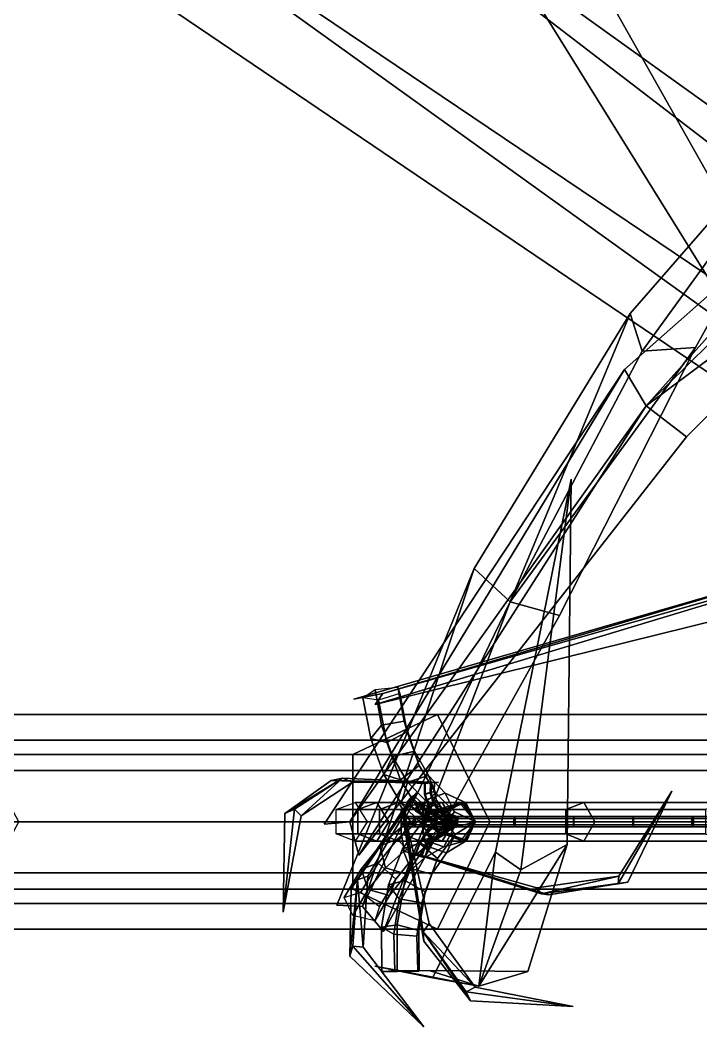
# Model space of a CAD drawing. Header units: metres. Extents: x -236 to 197, y -84 to 78.
# Drawn here: x -103.78 to -89.9, y -4.53 to 16.35 of the extents above; entities that cross this region are included whole.
import ezdxf

# ---------------------------------------------------------------- set-up
doc = ezdxf.new("R2010")
doc.units = ezdxf.units.M

msp = doc.modelspace()

# ---------------------------------------------------------------- linework, layer by layer
at = {"layer": 'Lacypla_Intrnd', "color": 3}
for points in [[(-95.267, 2.19, 380.055), (-104.987, 2.19, 390.785), (-106.896, 1.374, 389.055), (-96.996, 1.374, 378.147)], [(-94.204, 0, 381.228), (-103.814, 0, 391.848), (-104.987, 2.19, 390.785), (-95.267, 2.19, 380.055)], [(-84.541, 2.19, 370.329), (-95.267, 2.19, 380.055), (-96.996, 1.374, 378.147), (-86.076, 1.374, 368.261)], [(-83.599, 0, 371.601), (-94.204, 0, 381.228), (-95.267, 2.19, 380.055), (-84.541, 2.19, 370.329)], [(-96.996, 1.374, 378.147), (-106.896, 1.374, 389.055), (-106.896, -1.374, 389.055), (-96.996, -1.374, 378.147)], [(-86.076, 1.374, 368.261), (-96.996, 1.374, 378.147), (-96.996, -1.374, 378.147), (-86.076, -1.374, 368.261)], [(-95.267, -2.19, 380.055), (-104.987, -2.19, 390.785), (-103.814, 0, 391.848), (-94.204, 0, 381.228)], [(-84.541, -2.19, 370.329), (-95.267, -2.19, 380.055), (-94.204, 0, 381.228), (-83.599, 0, 371.601)], [(-96.996, -1.374, 378.147), (-106.896, -1.374, 389.055), (-104.987, -2.19, 390.785), (-95.267, -2.19, 380.055)], [(-86.076, -1.374, 368.261), (-96.996, -1.374, 378.147), (-95.267, -2.19, 380.055), (-84.541, -2.19, 370.329)]]:
    msp.add_3dface(points, dxfattribs=at)
at = {"layer": 'Lacypla_Leaf', "color": 3}
for points in [[(-62.933, -3.376, 406.629), (-90.897, 38.915, 380.022), (-88.928, 42.043, 383.692)], [(-62.933, -3.376, 406.629), (-88.928, 42.043, 383.692), (-90.897, 38.915, 380.022)], [(-105.042, 25.598, 406.212), (-60.495, -8.573, 405.593), (-106.212, 22.242, 402.763)], [(-105.042, 25.598, 406.212), (-106.212, 22.242, 402.763), (-60.495, -8.573, 405.593)], [(-60.495, -8.573, 405.593), (-105.042, 25.598, 406.212), (-57.615, -8.42, 407.483)], [(-60.495, -8.573, 405.593), (-57.615, -8.42, 407.483), (-105.042, 25.598, 406.212)], [(-59.814, -11.101, 403.188), (-107.014, 20.863, 397.805), (-106.212, 22.242, 402.763)], [(-59.814, -11.101, 403.188), (-106.212, 22.242, 402.763), (-107.014, 20.863, 397.805)], [(-60.495, -8.573, 405.593), (-106.212, 22.242, 402.763), (-59.814, -11.101, 403.188)], [(-60.495, -8.573, 405.593), (-59.814, -11.101, 403.188), (-106.212, 22.242, 402.763)], [(-46.742, -10.343, 584.044), (-91.005, 19.439, 584.449), (-89.698, 20.724, 588.942)], [(-46.742, -10.343, 584.044), (-89.698, 20.724, 588.942), (-91.005, 19.439, 584.449)], [(-93.815, 17.661, 307.83), (-76.683, -9.948, 305.402), (-93.68, 20.177, 311.658)], [(-93.815, 17.661, 307.83), (-93.68, 20.177, 311.658), (-76.683, -9.948, 305.402)], [(-76.683, -9.948, 305.402), (-90.535, 19.684, 312.856), (-93.68, 20.177, 311.658)], [(-76.683, -9.948, 305.402), (-93.68, 20.177, 311.658), (-90.535, 19.684, 312.856)], [(-86.591, 15.823, 313.638), (-91.338, 10.37, 310.312), (-91.091, 9.604, 310.381)], [(-86.591, 15.823, 313.638), (-91.091, 9.604, 310.381), (-91.338, 10.37, 310.312)], [(-90.007, 9.68, 310.422), (-86.591, 15.823, 313.638), (-91.091, 9.604, 310.381)], [(-90.007, 9.68, 310.422), (-91.091, 9.604, 310.381), (-86.591, 15.823, 313.638)], [(-91.009, 8.488, 317.984), (-86.243, 13.826, 318.357), (-91.451, 9.23, 318.489)], [(-91.009, 8.488, 317.984), (-91.451, 9.23, 318.489), (-86.243, 13.826, 318.357)], [(-86.297, 13.131, 317.95), (-86.243, 13.826, 318.357), (-91.009, 8.488, 317.984)], [(-86.297, 13.131, 317.95), (-91.009, 8.488, 317.984), (-86.243, 13.826, 318.357)], [(-91.009, 8.488, 317.984), (-85.272, 12.775, 317.9), (-86.297, 13.131, 317.95)], [(-91.009, 8.488, 317.984), (-86.297, 13.131, 317.95), (-85.272, 12.775, 317.9)], [(-90.189, 7.857, 317.799), (-85.272, 12.775, 317.9), (-91.009, 8.488, 317.984)], [(-90.189, 7.857, 317.799), (-91.009, 8.488, 317.984), (-85.272, 12.775, 317.9)], [(-93.789, 4.49, 313.594), (-91.338, 10.37, 310.312), (-94.523, 5.168, 313.636)], [(-93.789, 4.49, 313.594), (-94.523, 5.168, 313.636), (-91.338, 10.37, 310.312)], [(-91.091, 9.604, 310.381), (-91.338, 10.37, 310.312), (-93.789, 4.49, 313.594)], [(-91.091, 9.604, 310.381), (-93.789, 4.49, 313.594), (-91.338, 10.37, 310.312)], [(-92.781, 4.212, 313.705), (-90.007, 9.68, 310.422), (-93.789, 4.49, 313.594)], [(-92.781, 4.212, 313.705), (-93.789, 4.49, 313.594), (-90.007, 9.68, 310.422)], [(-93.789, 4.49, 313.594), (-90.007, 9.68, 310.422), (-91.091, 9.604, 310.381)], [(-93.789, 4.49, 313.594), (-91.091, 9.604, 310.381), (-90.007, 9.68, 310.422)], [(-97.057, 0, 321.934), (-91.451, 9.23, 318.489), (-97.584, -0.049, 322.386)], [(-97.057, 0, 321.934), (-97.584, -0.049, 322.386), (-91.451, 9.23, 318.489)], [(-91.451, 9.23, 318.489), (-97.057, 0, 321.934), (-91.009, 8.488, 317.984)], [(-91.451, 9.23, 318.489), (-91.009, 8.488, 317.984), (-97.057, 0, 321.934)], [(-97.057, 0, 321.934), (-91.009, 8.488, 317.984), (-96.872, -0.682, 321.807)], [(-97.057, 0, 321.934), (-96.872, -0.682, 321.807), (-91.009, 8.488, 317.984)], [(-96.872, -0.682, 321.807), (-90.189, 7.857, 317.799), (-91.009, 8.488, 317.984)], [(-96.872, -0.682, 321.807), (-91.009, 8.488, 317.984), (-90.189, 7.857, 317.799)], [(-91.24, -13.364, 434.022), (-84.582, 7.528, 422.748), (-93.877, -15.268, 432.819)], [(-91.24, -13.364, 434.022), (-93.877, -15.268, 432.819), (-84.582, 7.528, 422.748)], [(-84.582, 7.528, 422.748), (-93.803, -14.894, 430.273), (-93.877, -15.268, 432.819)], [(-84.582, 7.528, 422.748), (-93.877, -15.268, 432.819), (-93.803, -14.894, 430.273)], [(-92.542, 6.988, 304.239), (-94.087, -0.624, 305.969), (-93.566, -0.98, 306.472)], [(-92.542, 6.988, 304.239), (-93.566, -0.98, 306.472), (-94.087, -0.624, 305.969)], [(-92.627, -0.465, 306.284), (-92.542, 6.988, 304.239), (-93.566, -0.98, 306.472)], [(-92.627, -0.465, 306.284), (-93.566, -0.98, 306.472), (-92.542, 6.988, 304.239)], [(-96.387, 2.614, 322.993), (-86.162, 5.639, 326.84), (-96.974, 2.503, 323.35)], [(-96.387, 2.614, 322.993), (-96.974, 2.503, 323.35), (-86.162, 5.639, 326.84)], [(-86.162, 5.639, 326.84), (-96.387, 2.614, 322.993), (-86.027, 5.569, 325.852)], [(-86.162, 5.639, 326.84), (-86.027, 5.569, 325.852), (-96.387, 2.614, 322.993)], [(-96.387, 2.614, 322.993), (-86.027, 5.569, 325.852), (-96.542, 2.392, 322.328)], [(-96.387, 2.614, 322.993), (-96.542, 2.392, 322.328), (-86.027, 5.569, 325.852)], [(-96.542, 2.392, 322.328), (-85.625, 5.09, 325.006), (-86.027, 5.569, 325.852)], [(-96.542, 2.392, 322.328), (-86.027, 5.569, 325.852), (-85.625, 5.09, 325.006)], [(-96.802, -1.731, 322.337), (-94.523, 5.168, 313.636), (-97.325, -1.7, 322.796)], [(-96.802, -1.731, 322.337), (-97.325, -1.7, 322.796), (-94.523, 5.168, 313.636)], [(-94.523, 5.168, 313.636), (-96.802, -1.731, 322.337), (-93.789, 4.49, 313.594)], [(-94.523, 5.168, 313.636), (-93.789, 4.49, 313.594), (-96.802, -1.731, 322.337)], [(-96.802, -1.731, 322.337), (-93.789, 4.49, 313.594), (-96.37, -2.241, 322.599)], [(-96.802, -1.731, 322.337), (-96.37, -2.241, 322.599), (-93.789, 4.49, 313.594)], [(-96.37, -2.241, 322.599), (-92.781, 4.212, 313.705), (-93.789, 4.49, 313.594)], [(-96.37, -2.241, 322.599), (-93.789, 4.49, 313.594), (-92.781, 4.212, 313.705)], [(-98.19, 0.259, 342.099), (-98.381, 0.165, 342.095), (-97.208, 0.888, 340.795)], [(-98.19, 0.259, 342.099), (-97.208, 0.888, 340.795), (-98.381, 0.165, 342.095)], [(-97.208, 0.888, 340.795), (-98.381, 0.165, 342.095), (-97.438, 0.842, 340.672)], [(-97.208, 0.888, 340.795), (-97.438, 0.842, 340.672), (-98.381, 0.165, 342.095)], [(-97.208, 0.888, 340.795), (-98.049, 0.123, 342.309), (-98.19, 0.259, 342.099)], [(-97.208, 0.888, 340.795), (-98.19, 0.259, 342.099), (-98.049, 0.123, 342.309)], [(-97.001, 0.809, 340.963), (-98.049, 0.123, 342.309), (-97.208, 0.888, 340.795)], [(-97.001, 0.809, 340.963), (-97.208, 0.888, 340.795), (-98.049, 0.123, 342.309)], [(-97.438, 0.842, 340.672), (-95.438, 0.806, 338.44), (-97.208, 0.888, 340.795)], [(-97.438, 0.842, 340.672), (-97.208, 0.888, 340.795), (-95.438, 0.806, 338.44)], [(-95.438, 0.806, 338.44), (-97.438, 0.842, 340.672), (-95.466, 0.779, 338.26)], [(-95.438, 0.806, 338.44), (-95.466, 0.779, 338.26), (-97.438, 0.842, 340.672)], [(-95.438, 0.806, 338.44), (-97.208, 0.888, 340.795), (-95.249, 0.803, 338.458)], [(-95.438, 0.806, 338.44), (-95.249, 0.803, 338.458), (-97.208, 0.888, 340.795)], [(-95.249, 0.803, 338.458), (-97.001, 0.809, 340.963), (-97.208, 0.888, 340.795)], [(-95.249, 0.803, 338.458), (-97.208, 0.888, 340.795), (-97.001, 0.809, 340.963)], [(-97.029, -1.366, 340.58), (-95.828, 0.458, 338.527), (-96.9, -1.187, 340.725)], [(-97.029, -1.366, 340.58), (-96.9, -1.187, 340.725), (-95.828, 0.458, 338.527)], [(-95.828, 0.458, 338.527), (-97.029, -1.366, 340.58), (-95.84, 0.449, 338.344)], [(-95.828, 0.458, 338.527), (-95.84, 0.449, 338.344), (-97.029, -1.366, 340.58)], [(-95.828, 0.458, 338.527), (-96.9, -1.187, 340.725), (-95.699, 0.593, 338.559)], [(-95.828, 0.458, 338.527), (-95.699, 0.593, 338.559), (-96.9, -1.187, 340.725)], [(-95.699, 0.593, 338.559), (-96.691, -1.114, 340.893), (-96.9, -1.187, 340.725)], [(-95.699, 0.593, 338.559), (-96.9, -1.187, 340.725), (-96.691, -1.114, 340.893)], [(-91.572, -1.108, 340.855), (-90.489, 0.624, 340.927), (-91.581, -1.266, 340.615)], [(-91.572, -1.108, 340.855), (-91.581, -1.266, 340.615), (-90.489, 0.624, 340.927)], [(-90.489, 0.624, 340.927), (-91.389, -1.235, 340.525), (-91.581, -1.266, 340.615)], [(-90.489, 0.624, 340.927), (-91.581, -1.266, 340.615), (-91.389, -1.235, 340.525)], [(-98.049, 0.123, 342.309), (-98.416, -1.848, 342.707), (-98.19, 0.259, 342.099)], [(-98.049, 0.123, 342.309), (-98.19, 0.259, 342.099), (-98.416, -1.848, 342.707)], [(-98.416, -1.848, 342.707), (-98.381, 0.165, 342.095), (-98.19, 0.259, 342.099)], [(-98.416, -1.848, 342.707), (-98.19, 0.259, 342.099), (-98.381, 0.165, 342.095)], [(-95.952, 0, 338.555), (-95.547, -2.44, 340.247), (-95.965, 0.013, 338.372)], [(-95.952, 0, 338.555), (-95.965, 0.013, 338.372), (-95.547, -2.44, 340.247)], [(-95.952, 0, 338.555), (-95.559, -2.244, 340.424), (-95.941, 0.18, 338.613)], [(-95.952, 0, 338.555), (-95.941, 0.18, 338.613), (-95.559, -2.244, 340.424)], [(-95.941, 0.18, 338.613), (-95.441, -2.077, 340.612), (-95.559, -2.244, 340.424)], [(-95.941, 0.18, 338.613), (-95.559, -2.244, 340.424), (-95.441, -2.077, 340.612)], [(-95.547, -2.44, 340.247), (-95.952, 0, 338.555), (-95.559, -2.244, 340.424)], [(-95.547, -2.44, 340.247), (-95.559, -2.244, 340.424), (-95.952, 0, 338.555)], [(-94.429, -3.357, 312.585), (-94.087, -0.624, 305.969), (-95.371, -3.186, 312.298)], [(-94.429, -3.357, 312.585), (-95.371, -3.186, 312.298), (-94.087, -0.624, 305.969)], [(-93.425, -3.06, 312.688), (-92.627, -0.465, 306.284), (-94.429, -3.357, 312.585)], [(-93.425, -3.06, 312.688), (-94.429, -3.357, 312.585), (-92.627, -0.465, 306.284)], [(-94.429, -3.357, 312.585), (-92.627, -0.465, 306.284), (-93.566, -0.98, 306.472)], [(-94.429, -3.357, 312.585), (-93.566, -0.98, 306.472), (-92.627, -0.465, 306.284)], [(-93.566, -0.98, 306.472), (-94.087, -0.624, 305.969), (-94.429, -3.357, 312.585)], [(-93.566, -0.98, 306.472), (-94.429, -3.357, 312.585), (-94.087, -0.624, 305.969)], [(-95.628, -0.691, 338.482), (-93.157, -1.472, 339.885), (-95.781, -0.632, 338.578)], [(-95.628, -0.691, 338.482), (-95.781, -0.632, 338.578), (-93.157, -1.472, 339.885)], [(-95.781, -0.632, 338.578), (-93.24, -1.346, 340.118), (-93.157, -1.472, 339.885)], [(-95.781, -0.632, 338.578), (-93.157, -1.472, 339.885), (-93.24, -1.346, 340.118)], [(-95.628, -0.691, 338.482), (-92.997, -1.491, 339.675), (-95.671, -0.662, 338.306)], [(-95.628, -0.691, 338.482), (-95.671, -0.662, 338.306), (-92.997, -1.491, 339.675)], [(-92.997, -1.491, 339.675), (-95.628, -0.691, 338.482), (-93.157, -1.472, 339.885)], [(-92.997, -1.491, 339.675), (-93.157, -1.472, 339.885), (-95.628, -0.691, 338.482)], [(-96.996, -2.539, 341.831), (-97.055, -2.742, 341.797), (-96.9, -1.187, 340.725)], [(-96.996, -2.539, 341.831), (-96.9, -1.187, 340.725), (-97.055, -2.742, 341.797)], [(-96.9, -1.187, 340.725), (-97.055, -2.742, 341.797), (-97.029, -1.366, 340.58)], [(-96.9, -1.187, 340.725), (-97.029, -1.366, 340.58), (-97.055, -2.742, 341.797)], [(-96.9, -1.187, 340.725), (-96.786, -2.559, 342.026), (-96.996, -2.539, 341.831)], [(-96.9, -1.187, 340.725), (-96.996, -2.539, 341.831), (-96.786, -2.559, 342.026)], [(-96.691, -1.114, 340.893), (-96.786, -2.559, 342.026), (-96.9, -1.187, 340.725)], [(-96.691, -1.114, 340.893), (-96.9, -1.187, 340.725), (-96.786, -2.559, 342.026)], [(-93.24, -1.346, 340.118), (-91.572, -1.108, 340.855), (-93.157, -1.472, 339.885)], [(-93.24, -1.346, 340.118), (-93.157, -1.472, 339.885), (-91.572, -1.108, 340.855)], [(-93.157, -1.472, 339.885), (-91.572, -1.108, 340.855), (-91.581, -1.266, 340.615)], [(-93.157, -1.472, 339.885), (-91.581, -1.266, 340.615), (-91.572, -1.108, 340.855)], [(-91.581, -1.266, 340.615), (-91.389, -1.235, 340.525), (-93.157, -1.472, 339.885)], [(-91.581, -1.266, 340.615), (-93.157, -1.472, 339.885), (-91.389, -1.235, 340.525)], [(-93.157, -1.472, 339.885), (-91.389, -1.235, 340.525), (-92.997, -1.491, 339.675)], [(-93.157, -1.472, 339.885), (-92.997, -1.491, 339.675), (-91.389, -1.235, 340.525)], [(-95.441, -2.077, 340.612), (-94.502, -3.378, 341.513), (-95.559, -2.244, 340.424)], [(-95.441, -2.077, 340.612), (-95.559, -2.244, 340.424), (-94.502, -3.378, 341.513)], [(-94.203, -14.122, 588.991), (-122.918, -2.146, 596.898), (-92.874, -15.495, 593.452)], [(-94.203, -14.122, 588.991), (-92.874, -15.495, 593.452), (-122.918, -2.146, 596.898)], [(-92.874, -15.495, 593.452), (-122.918, -2.146, 596.898), (-120.461, -4.523, 600.569)], [(-92.874, -15.495, 593.452), (-120.461, -4.523, 600.569), (-122.918, -2.146, 596.898)], [(-95.559, -2.244, 340.424), (-94.502, -3.378, 341.513), (-94.685, -3.472, 341.312)], [(-95.559, -2.244, 340.424), (-94.685, -3.472, 341.312), (-94.502, -3.378, 341.513)], [(-94.685, -3.472, 341.312), (-94.598, -3.656, 341.246), (-95.559, -2.244, 340.424)], [(-94.685, -3.472, 341.312), (-95.559, -2.244, 340.424), (-94.598, -3.656, 341.246)], [(-95.559, -2.244, 340.424), (-94.598, -3.656, 341.246), (-95.547, -2.44, 340.247)], [(-95.559, -2.244, 340.424), (-95.547, -2.44, 340.247), (-94.598, -3.656, 341.246)], [(-95.546, -4.184, 342.063), (-97.055, -2.742, 341.797), (-96.996, -2.539, 341.831)], [(-95.546, -4.184, 342.063), (-96.996, -2.539, 341.831), (-97.055, -2.742, 341.797)], [(-96.786, -2.559, 342.026), (-95.546, -4.184, 342.063), (-96.996, -2.539, 341.831)], [(-96.786, -2.559, 342.026), (-96.996, -2.539, 341.831), (-95.546, -4.184, 342.063)], [(-120.461, -4.523, 600.569), (-121.683, -2.881, 603.68), (-92.874, -15.495, 593.452)], [(-120.461, -4.523, 600.569), (-92.874, -15.495, 593.452), (-121.683, -2.881, 603.68)], [(-92.874, -15.495, 593.452), (-121.683, -2.881, 603.68), (-92.432, -14.702, 597.976)], [(-92.874, -15.495, 593.452), (-92.432, -14.702, 597.976), (-121.683, -2.881, 603.68)], [(-95.992, -3.048, 323.616), (-95.371, -3.186, 312.298), (-96.548, -2.946, 324.023)], [(-95.992, -3.048, 323.616), (-96.548, -2.946, 324.023), (-95.371, -3.186, 312.298)], [(-95.992, -3.048, 323.616), (-94.429, -3.357, 312.585), (-95.438, -3.039, 324.072)], [(-95.992, -3.048, 323.616), (-95.438, -3.039, 324.072), (-94.429, -3.357, 312.585)], [(-95.371, -3.186, 312.298), (-95.992, -3.048, 323.616), (-94.429, -3.357, 312.585)], [(-95.371, -3.186, 312.298), (-94.429, -3.357, 312.585), (-95.992, -3.048, 323.616)], [(-95.438, -3.039, 324.072), (-93.425, -3.06, 312.688), (-94.429, -3.357, 312.585)], [(-95.438, -3.039, 324.072), (-94.429, -3.357, 312.585), (-93.425, -3.06, 312.688)], [(-94.502, -3.378, 341.513), (-92.502, -3.774, 341.38), (-94.685, -3.472, 341.312)], [(-94.502, -3.378, 341.513), (-94.685, -3.472, 341.312), (-92.502, -3.774, 341.38)], [(-92.502, -3.774, 341.38), (-94.598, -3.656, 341.246), (-94.685, -3.472, 341.312)], [(-92.502, -3.774, 341.38), (-94.685, -3.472, 341.312), (-94.598, -3.656, 341.246)]]:
    msp.add_3dface(points, dxfattribs=at)
at = {"layer": 'Lacypla_Petiole', "color": 3}
for points in [[(-96.41, 1.973, 323.581), (-96.544, 2.698, 323.369), (-96.077, 2.747, 323.237), (-95.951, 2.055, 323.436)], [(-95.951, 2.055, 323.436), (-96.077, 2.747, 323.237), (-96.035, 2.614, 322.77), (-95.886, 1.835, 323.005)], [(-96.631, 1.697, 323.233), (-96.794, 2.53, 322.974), (-96.544, 2.698, 323.369), (-96.41, 1.973, 323.581)], [(-96.303, 1.615, 322.881), (-96.476, 2.481, 322.608), (-96.794, 2.53, 322.974), (-96.631, 1.697, 323.233)], [(-95.886, 1.835, 323.005), (-96.035, 2.614, 322.77), (-96.476, 2.481, 322.608), (-96.303, 1.615, 322.881)], [(-96.363, 0.963, 323.655), (-96.631, 1.697, 323.233), (-96.41, 1.973, 323.581), (-96.185, 1.331, 323.936)], [(-96.185, 1.331, 323.936), (-96.41, 1.973, 323.581), (-95.951, 2.055, 323.436), (-95.739, 1.44, 323.771)], [(-95.739, 1.44, 323.771), (-95.951, 2.055, 323.436), (-95.886, 1.835, 323.005), (-95.64, 1.147, 323.394)], [(-96.023, 0.854, 323.322), (-96.303, 1.615, 322.881), (-96.631, 1.697, 323.233), (-96.363, 0.963, 323.655)], [(-95.64, 1.147, 323.394), (-95.886, 1.835, 323.005), (-96.303, 1.615, 322.881), (-96.023, 0.854, 323.322)], [(-85.706, 1.667, 354.389), (-105.009, 1.667, 355.335), (-105.068, 0, 354.132), (-85.882, 0, 353.198)], [(-85.418, 1.046, 356.329), (-104.912, 1.046, 357.293), (-105.009, 1.667, 355.335), (-85.706, 1.667, 354.389)], [(-96.009, 0.372, 324.215), (-96.363, 0.963, 323.655), (-96.185, 1.331, 323.936), (-95.884, 0.81, 324.412)], [(-95.884, 0.81, 324.412), (-96.185, 1.331, 323.936), (-95.739, 1.44, 323.771), (-95.454, 0.94, 324.222)], [(-95.454, 0.94, 324.222), (-95.739, 1.44, 323.771), (-95.64, 1.147, 323.394), (-95.312, 0.591, 323.912)], [(-85.418, -1.046, 356.329), (-104.912, -1.046, 357.293), (-104.912, 1.046, 357.293), (-85.418, 1.046, 356.329)], [(-95.312, 0.591, 323.912), (-95.64, 1.147, 323.394), (-96.023, 0.854, 323.322), (-95.653, 0.242, 323.907)], [(-95.653, 0.242, 323.907), (-96.023, 0.854, 323.322), (-96.363, 0.963, 323.655), (-96.009, 0.372, 324.215)], [(-95.524, 0.442, 324.981), (-95.884, 0.81, 324.412), (-95.454, 0.94, 324.222), (-95.112, 0.585, 324.762)], [(-95.112, 0.585, 324.762), (-95.454, 0.94, 324.222), (-95.312, 0.591, 323.912), (-94.921, 0.201, 324.528)], [(-95.588, -0.04, 324.879), (-96.009, 0.372, 324.215), (-95.884, 0.81, 324.412), (-95.524, 0.442, 324.981)], [(-95.524, 0.568, 338.368), (-95.521, 0.807, 338.368), (-95.532, 0.808, 338.496), (-95.533, 0.557, 338.497)], [(-95.533, 0.557, 338.497), (-95.532, 0.808, 338.496), (-95.414, 0.806, 338.547), (-95.419, 0.587, 338.548)], [(-95.401, 0.606, 338.341), (-95.393, 0.804, 338.339), (-95.521, 0.807, 338.368), (-95.524, 0.568, 338.368)], [(-95.419, 0.587, 338.548), (-95.414, 0.806, 338.547), (-95.329, 0.803, 338.45), (-95.338, 0.618, 338.453)], [(-95.338, 0.618, 338.453), (-95.329, 0.803, 338.45), (-95.393, 0.804, 338.339), (-95.401, 0.606, 338.341)], [(-95.654, 0.365, 338.397), (-95.805, 0.506, 338.431), (-95.891, 0.409, 338.451), (-95.725, 0.256, 338.413)], [(-95.719, 0.224, 338.538), (-95.889, 0.38, 338.576), (-95.804, 0.458, 338.635), (-95.646, 0.311, 338.599)], [(-95.606, 0.398, 338.513), (-95.752, 0.535, 338.546), (-95.805, 0.506, 338.431), (-95.654, 0.365, 338.397)], [(-95.646, 0.311, 338.599), (-95.804, 0.458, 338.635), (-95.752, 0.535, 338.546), (-95.606, 0.398, 338.513)], [(-94.921, 0.201, 324.528), (-95.312, 0.591, 323.912), (-95.653, 0.242, 323.907), (-95.214, -0.182, 324.6)], [(-95.159, -0.241, 325.557), (-95.588, -0.04, 324.879), (-95.524, 0.442, 324.981), (-95.094, 0.241, 325.659)], [(-95.457, 0.318, 338.479), (-95.533, 0.557, 338.497), (-95.419, 0.587, 338.548), (-95.357, 0.378, 338.534)], [(-95.453, 0.34, 338.352), (-95.524, 0.568, 338.368), (-95.533, 0.557, 338.497), (-95.457, 0.318, 338.479)], [(-95.348, 0.416, 338.329), (-95.401, 0.606, 338.341), (-95.524, 0.568, 338.368), (-95.453, 0.34, 338.352)], [(-95.094, 0.241, 325.659), (-95.524, 0.442, 324.981), (-95.112, 0.585, 324.762), (-94.682, 0.384, 325.441)], [(-95.357, 0.378, 338.534), (-95.419, 0.587, 338.548), (-95.338, 0.618, 338.453), (-95.29, 0.438, 338.442)], [(-95.29, 0.438, 338.442), (-95.338, 0.618, 338.453), (-95.401, 0.606, 338.341), (-95.348, 0.416, 338.329)], [(-95.234, 0.199, 338.507), (-95.357, 0.378, 338.534), (-95.29, 0.438, 338.442), (-95.19, 0.283, 338.419)], [(-95.19, 0.283, 338.419), (-95.29, 0.438, 338.442), (-95.348, 0.416, 338.329), (-95.24, 0.252, 338.305)], [(-94.682, 0.384, 325.441), (-95.112, 0.585, 324.762), (-94.921, 0.201, 324.528), (-94.492, 0, 325.207)], [(-96.897, 0.248, 322.812), (-97.34, 0.248, 322.113), (-96.947, 0.395, 321.864), (-96.504, 0.395, 322.563)], [(-96.897, -0.248, 322.812), (-97.34, -0.248, 322.113), (-97.34, 0.248, 322.113), (-96.897, 0.248, 322.812)], [(-96.504, 0.395, 322.563), (-96.947, 0.395, 321.864), (-96.706, 0, 321.711), (-96.263, 0, 322.41)], [(-96.454, 0.248, 323.511), (-96.897, 0.248, 322.812), (-96.504, 0.395, 322.563), (-96.062, 0.395, 323.262)], [(-96.454, -0.248, 323.511), (-96.897, -0.248, 322.812), (-96.897, 0.248, 322.812), (-96.454, 0.248, 323.511)], [(-96.062, 0.395, 323.262), (-96.504, 0.395, 322.563), (-96.263, 0, 322.41), (-95.82, 0, 323.109)], [(-96.012, 0.248, 324.21), (-96.454, 0.248, 323.511), (-96.062, 0.395, 323.262), (-95.619, 0.395, 323.961)], [(-96.012, -0.248, 324.21), (-96.454, -0.248, 323.511), (-96.454, 0.248, 323.511), (-96.012, 0.248, 324.21)], [(-95.619, 0.395, 323.961), (-96.062, 0.395, 323.262), (-95.82, 0, 323.109), (-95.377, 0, 323.808)], [(-95.584, 0.124, 324.886), (-96.027, -0.124, 324.187), (-95.656, 0.017, 323.902), (-95.202, 0.27, 324.619)], [(-95.569, 0.248, 324.909), (-96.012, 0.248, 324.21), (-95.619, 0.395, 323.961), (-95.176, 0.395, 324.66)], [(-95.569, -0.248, 324.909), (-96.012, -0.248, 324.21), (-96.012, 0.248, 324.21), (-95.569, 0.248, 324.909)], [(-95.214, -0.182, 324.6), (-95.653, 0.242, 323.907), (-96.009, 0.372, 324.215), (-95.588, -0.04, 324.879)], [(-95.725, 0.256, 338.413), (-95.891, 0.409, 338.451), (-95.889, 0.38, 338.576), (-95.719, 0.224, 338.538)], [(-95.485, 0.248, 338.36), (-95.654, 0.365, 338.397), (-95.725, 0.256, 338.413), (-95.539, 0.13, 338.372)], [(-95.539, 0.13, 338.372), (-95.725, 0.256, 338.413), (-95.719, 0.224, 338.538), (-95.529, 0.095, 338.495)], [(-95.529, 0.095, 338.495), (-95.719, 0.224, 338.538), (-95.646, 0.311, 338.599), (-95.469, 0.189, 338.559)], [(-95.202, 0.27, 324.619), (-95.656, 0.017, 323.902), (-95.354, -0.362, 323.846), (-94.93, -0.121, 324.515)], [(-95.441, 0.284, 338.476), (-95.606, 0.398, 338.513), (-95.654, 0.365, 338.397), (-95.485, 0.248, 338.36)], [(-95.469, 0.189, 338.559), (-95.646, 0.311, 338.599), (-95.606, 0.398, 338.513), (-95.441, 0.284, 338.476)], [(-95.176, 0.395, 324.66), (-95.619, 0.395, 323.961), (-95.377, 0, 323.808), (-94.935, 0, 324.507)], [(-95.168, 0.235, 325.543), (-95.588, -0.024, 324.879), (-95.22, 0.116, 324.591), (-94.8, 0.375, 325.255)], [(-95.085, -0.235, 325.674), (-95.505, -0.495, 325.01), (-95.588, -0.024, 324.879), (-95.168, 0.235, 325.543)], [(-95.146, 0.245, 325.578), (-95.584, 0.124, 324.886), (-95.202, 0.27, 324.619), (-94.764, 0.391, 325.31)], [(-95.107, -0.245, 325.639), (-95.545, -0.367, 324.947), (-95.584, 0.124, 324.886), (-95.146, 0.245, 325.578)], [(-95.126, 0.248, 325.608), (-95.569, 0.248, 324.909), (-95.176, 0.395, 324.66), (-94.733, 0.395, 325.36)], [(-95.126, -0.248, 325.608), (-95.569, -0.248, 324.909), (-95.569, 0.248, 324.909), (-95.126, 0.248, 325.608)], [(-95.3, 0.158, 338.318), (-95.485, 0.248, 338.36), (-95.539, 0.13, 338.372), (-95.338, 0.033, 338.327)], [(-95.263, 0.196, 338.436), (-95.441, 0.284, 338.476), (-95.485, 0.248, 338.36), (-95.3, 0.158, 338.318)], [(-95.275, 0.096, 338.516), (-95.469, 0.189, 338.559), (-95.441, 0.284, 338.476), (-95.263, 0.196, 338.436)], [(-95.311, 0.115, 338.447), (-95.457, 0.318, 338.479), (-95.357, 0.378, 338.534), (-95.234, 0.199, 338.507)], [(-95.316, 0.146, 338.322), (-95.453, 0.34, 338.352), (-95.457, 0.318, 338.479), (-95.311, 0.115, 338.447)], [(-95.24, 0.252, 338.305), (-95.348, 0.416, 338.329), (-95.453, 0.34, 338.352), (-95.316, 0.146, 338.322)], [(-95.086, 0.131, 338.27), (-95.24, 0.252, 338.305), (-95.316, 0.146, 338.322), (-95.126, 0.006, 338.279)], [(-95.047, 0.168, 338.387), (-95.19, 0.283, 338.419), (-95.24, 0.252, 338.305), (-95.086, 0.131, 338.27)], [(-95.063, 0.069, 338.468), (-95.234, 0.199, 338.507), (-95.19, 0.283, 338.419), (-95.047, 0.168, 338.387)], [(-94.8, 0.375, 325.255), (-95.22, 0.116, 324.591), (-94.912, -0.26, 324.543), (-94.492, 0, 325.207)], [(-94.764, 0.391, 325.31), (-95.202, 0.27, 324.619), (-94.93, -0.121, 324.515), (-94.492, 0, 325.207)], [(-94.733, 0.395, 325.36), (-95.176, 0.395, 324.66), (-94.935, 0, 324.507), (-94.492, 0, 325.207)], [(-92.648, 0.248, 329.519), (-95.126, 0.248, 325.608), (-94.733, 0.395, 325.36), (-92.281, 0.395, 329.233)], [(-92.648, -0.248, 329.519), (-95.126, -0.248, 325.608), (-95.126, 0.248, 325.608), (-92.648, 0.248, 329.519)], [(-92.281, 0.395, 329.233), (-94.733, 0.395, 325.36), (-94.492, 0, 325.207), (-92.056, 0, 329.057)], [(-89.798, 0.248, 333.168), (-92.648, 0.248, 329.519), (-92.281, 0.395, 329.233), (-89.461, 0.395, 332.848)], [(-89.798, -0.248, 333.168), (-92.648, -0.248, 329.519), (-92.648, 0.248, 329.519), (-89.798, 0.248, 333.168)], [(-89.461, 0.395, 332.848), (-92.281, 0.395, 329.233), (-92.056, 0, 329.057), (-89.254, 0, 332.651)], [(-96.027, -0.124, 324.187), (-96.445, -0.491, 323.526), (-96.086, -0.358, 323.224), (-95.656, 0.017, 323.902)], [(-95.656, 0.017, 323.902), (-96.086, -0.358, 323.224), (-95.754, -0.715, 323.214), (-95.354, -0.362, 323.846)], [(-95.545, -0.367, 324.947), (-95.949, -0.599, 324.309), (-96.027, -0.124, 324.187), (-95.584, 0.124, 324.886)], [(-95.588, -0.024, 324.879), (-95.981, -0.553, 324.258), (-95.635, -0.435, 323.935), (-95.22, 0.116, 324.591)], [(-95.731, 0.104, 338.541), (-95.944, 0.104, 338.589), (-95.971, 0.066, 338.469), (-95.757, 0.066, 338.421)], [(-95.757, 0.066, 338.421), (-95.971, 0.066, 338.469), (-95.971, -0.066, 338.469), (-95.757, -0.066, 338.421)], [(-95.714, 0, 338.615), (-95.927, 0, 338.662), (-95.944, 0.104, 338.589), (-95.731, 0.104, 338.541)], [(-95.517, 0.104, 338.493), (-95.731, 0.104, 338.541), (-95.757, 0.066, 338.421), (-95.544, 0.066, 338.373)], [(-95.544, 0.066, 338.373), (-95.757, 0.066, 338.421), (-95.757, -0.066, 338.421), (-95.544, -0.066, 338.373)], [(-95.501, 0, 338.567), (-95.714, 0, 338.615), (-95.731, 0.104, 338.541), (-95.517, 0.104, 338.493)], [(-95.22, 0.116, 324.591), (-95.635, -0.435, 323.935), (-95.268, -0.752, 323.981), (-94.912, -0.26, 324.543)], [(-95.304, 0.104, 338.445), (-95.517, 0.104, 338.493), (-95.544, 0.066, 338.373), (-95.331, 0.066, 338.325)], [(-95.331, 0.066, 338.325), (-95.544, 0.066, 338.373), (-95.544, -0.066, 338.373), (-95.331, -0.066, 338.325)], [(-95.338, 0.033, 338.327), (-95.539, 0.13, 338.372), (-95.529, 0.095, 338.495), (-95.322, -0.004, 338.449)], [(-95.322, -0.004, 338.449), (-95.529, 0.095, 338.495), (-95.469, 0.189, 338.559), (-95.275, 0.096, 338.516)], [(-95.287, 0, 338.519), (-95.501, 0, 338.567), (-95.517, 0.104, 338.493), (-95.304, 0.104, 338.445)], [(-95.105, 0.097, 338.274), (-95.3, 0.158, 338.318), (-95.338, 0.033, 338.327), (-95.124, -0.033, 338.279)], [(-95.124, -0.033, 338.279), (-95.338, 0.033, 338.327), (-95.322, -0.004, 338.449), (-95.103, -0.071, 338.4)], [(-95.09, 0.104, 338.397), (-95.304, 0.104, 338.445), (-95.331, 0.066, 338.325), (-95.117, 0.066, 338.277)], [(-95.117, 0.066, 338.277), (-95.331, 0.066, 338.325), (-95.331, -0.066, 338.325), (-95.117, -0.066, 338.277)], [(-95.109, 0.048, 338.401), (-95.32, -0.064, 338.449), (-95.329, -0.098, 338.325), (-95.126, 0.01, 338.279)], [(-95.126, 0.01, 338.279), (-95.329, -0.098, 338.325), (-95.269, -0.214, 338.311), (-95.095, -0.117, 338.272)], [(-95.103, -0.071, 338.4), (-95.322, -0.004, 338.449), (-95.275, 0.096, 338.516), (-95.071, 0.032, 338.47)], [(-95.067, -0.053, 338.469), (-95.255, -0.156, 338.512), (-95.32, -0.064, 338.449), (-95.109, 0.048, 338.401)], [(-95.126, 0.006, 338.279), (-95.316, 0.146, 338.322), (-95.311, 0.115, 338.447), (-95.111, -0.031, 338.402)], [(-95.111, -0.031, 338.402), (-95.311, 0.115, 338.447), (-95.234, 0.199, 338.507), (-95.063, 0.069, 338.468)], [(-95.074, 0, 338.471), (-95.287, 0, 338.519), (-95.304, 0.104, 338.445), (-95.09, 0.104, 338.397)], [(-95.073, 0.136, 338.393), (-95.263, 0.196, 338.436), (-95.3, 0.158, 338.318), (-95.105, 0.097, 338.274)], [(-95.071, 0.032, 338.47), (-95.275, 0.096, 338.516), (-95.263, 0.196, 338.436), (-95.073, 0.136, 338.393)], [(-94.492, 0, 325.207), (-94.921, 0.201, 324.528), (-95.214, -0.182, 324.6), (-94.785, -0.384, 325.278)], [(-94.883, 0.062, 338.224), (-95.086, 0.131, 338.27), (-95.126, 0.006, 338.279), (-94.924, -0.062, 338.233)], [(-94.901, 0.101, 338.355), (-95.109, 0.048, 338.401), (-95.126, 0.01, 338.279), (-94.919, 0.064, 338.233)], [(-94.919, 0.064, 338.233), (-95.126, 0.01, 338.279), (-95.095, -0.117, 338.272), (-94.888, -0.064, 338.226)], [(-94.924, -0.062, 338.233), (-95.126, 0.006, 338.279), (-95.111, -0.031, 338.402), (-94.909, -0.099, 338.356)], [(-94.894, 0.065, 338.227), (-95.105, 0.097, 338.274), (-95.124, -0.033, 338.279), (-94.913, -0.065, 338.231)], [(-94.877, 0.104, 338.349), (-95.09, 0.104, 338.397), (-95.117, 0.066, 338.277), (-94.903, 0.066, 338.229)], [(-94.903, 0.066, 338.229), (-95.117, 0.066, 338.277), (-95.117, -0.066, 338.277), (-94.903, -0.066, 338.229)], [(-94.909, -0.099, 338.356), (-95.111, -0.031, 338.402), (-95.063, 0.069, 338.468), (-94.86, 0, 338.423)], [(-94.86, 0, 338.423), (-95.067, -0.053, 338.469), (-95.109, 0.048, 338.401), (-94.901, 0.101, 338.355)], [(-94.862, 0.103, 338.346), (-95.073, 0.136, 338.393), (-95.105, 0.097, 338.274), (-94.894, 0.065, 338.227)], [(-94.892, -0.103, 338.352), (-95.103, -0.071, 338.4), (-95.071, 0.032, 338.47), (-94.86, 0, 338.423)], [(-94.86, 0, 338.423), (-95.074, 0, 338.471), (-95.09, 0.104, 338.397), (-94.877, 0.104, 338.349)], [(-94.845, 0.099, 338.342), (-95.047, 0.168, 338.387), (-95.086, 0.131, 338.27), (-94.883, 0.062, 338.224)], [(-94.86, 0, 338.423), (-95.071, 0.032, 338.47), (-95.073, 0.136, 338.393), (-94.862, 0.103, 338.346)], [(-94.86, 0, 338.423), (-95.063, 0.069, 338.468), (-95.047, 0.168, 338.387), (-94.845, 0.099, 338.342)], [(-93.694, 0.104, 338.083), (-94.877, 0.104, 338.349), (-94.903, 0.066, 338.229), (-93.709, 0.066, 337.961)], [(-93.709, 0.066, 337.961), (-94.903, 0.066, 338.229), (-94.903, -0.066, 338.229), (-93.709, -0.066, 337.961)], [(-93.685, 0, 338.158), (-94.86, 0, 338.423), (-94.877, 0.104, 338.349), (-93.694, 0.104, 338.083)], [(-92.491, 0.104, 337.935), (-93.694, 0.104, 338.083), (-93.709, 0.066, 337.961), (-92.494, 0.066, 337.812)], [(-92.494, 0.066, 337.812), (-93.709, 0.066, 337.961), (-93.709, -0.066, 337.961), (-92.494, -0.066, 337.812)], [(-92.489, 0, 338.01), (-93.685, 0, 338.158), (-93.694, 0.104, 338.083), (-92.491, 0.104, 337.935)], [(-91.279, 0.104, 337.905), (-92.491, 0.104, 337.935), (-92.494, 0.066, 337.812), (-91.27, 0.066, 337.782)], [(-91.27, 0.066, 337.782), (-92.494, 0.066, 337.812), (-92.494, -0.066, 337.812), (-91.27, -0.066, 337.782)], [(-91.285, 0, 337.98), (-92.489, 0, 338.01), (-92.491, 0.104, 337.935), (-91.279, 0.104, 337.905)], [(-90.083, 0, 338.068), (-91.285, 0, 337.98), (-91.279, 0.104, 337.905), (-90.07, 0.104, 337.994)], [(-90.07, 0.104, 337.994), (-91.279, 0.104, 337.905), (-91.27, 0.066, 337.782), (-90.049, 0.066, 337.873)], [(-90.049, 0.066, 337.873), (-91.27, 0.066, 337.782), (-91.27, -0.066, 337.782), (-90.049, -0.066, 337.873)], [(-88.885, 0, 338.276), (-90.083, 0, 338.068), (-90.07, 0.104, 337.994), (-88.873, 0.104, 338.202)], [(-88.873, 0.104, 338.202), (-90.07, 0.104, 337.994), (-90.049, 0.066, 337.873), (-88.852, 0.066, 338.08)], [(-88.852, 0.066, 338.08), (-90.049, 0.066, 337.873), (-90.049, -0.066, 337.873), (-88.852, -0.066, 338.08)], [(-85.882, 0, 353.198), (-105.068, 0, 354.132), (-105.009, -1.667, 355.335), (-85.706, -1.667, 354.389)], [(-96.263, 0, 322.41), (-96.706, 0, 321.711), (-96.947, -0.395, 321.864), (-96.504, -0.395, 322.563)], [(-95.82, 0, 323.109), (-96.263, 0, 322.41), (-96.504, -0.395, 322.563), (-96.062, -0.395, 323.262)], [(-95.949, -0.599, 324.309), (-96.331, -0.94, 323.705), (-96.445, -0.491, 323.526), (-96.027, -0.124, 324.187)], [(-95.377, 0, 323.808), (-95.82, 0, 323.109), (-96.062, -0.395, 323.262), (-95.619, -0.395, 323.961)], [(-95.505, -0.495, 325.01), (-95.823, -0.952, 324.508), (-95.981, -0.553, 324.258), (-95.588, -0.024, 324.879)], [(-95.757, -0.066, 338.421), (-95.971, -0.066, 338.469), (-95.944, -0.104, 338.589), (-95.731, -0.104, 338.541)], [(-95.731, -0.104, 338.541), (-95.944, -0.104, 338.589), (-95.927, 0, 338.662), (-95.714, 0, 338.615)], [(-95.544, -0.066, 338.373), (-95.757, -0.066, 338.421), (-95.731, -0.104, 338.541), (-95.517, -0.104, 338.493)], [(-95.517, -0.104, 338.493), (-95.731, -0.104, 338.541), (-95.714, 0, 338.615), (-95.501, 0, 338.567)], [(-94.935, 0, 324.507), (-95.377, 0, 323.808), (-95.619, -0.395, 323.961), (-95.176, -0.395, 324.66)], [(-94.785, -0.384, 325.278), (-95.214, -0.182, 324.6), (-95.588, -0.04, 324.879), (-95.159, -0.241, 325.557)], [(-95.331, -0.066, 338.325), (-95.544, -0.066, 338.373), (-95.517, -0.104, 338.493), (-95.304, -0.104, 338.445)], [(-94.93, -0.121, 324.515), (-95.354, -0.362, 323.846), (-95.534, -0.74, 324.096), (-95.14, -0.512, 324.717)], [(-95.304, -0.104, 338.445), (-95.517, -0.104, 338.493), (-95.501, 0, 338.567), (-95.287, 0, 338.519)], [(-95.32, -0.064, 338.449), (-95.499, -0.226, 338.489), (-95.5, -0.255, 338.363), (-95.329, -0.098, 338.325)], [(-95.329, -0.098, 338.325), (-95.5, -0.255, 338.363), (-95.414, -0.352, 338.344), (-95.269, -0.214, 338.311)], [(-95.255, -0.156, 338.512), (-95.414, -0.303, 338.547), (-95.499, -0.226, 338.489), (-95.32, -0.064, 338.449)], [(-95.224, -0.248, 338.427), (-95.362, -0.381, 338.458), (-95.414, -0.303, 338.547), (-95.255, -0.156, 338.512)], [(-95.117, -0.066, 338.277), (-95.331, -0.066, 338.325), (-95.304, -0.104, 338.445), (-95.09, -0.104, 338.397)], [(-95.09, -0.104, 338.397), (-95.304, -0.104, 338.445), (-95.287, 0, 338.519), (-95.074, 0, 338.471)], [(-95.095, -0.117, 338.272), (-95.269, -0.214, 338.311), (-95.224, -0.248, 338.427), (-95.059, -0.154, 338.39)], [(-95.059, -0.154, 338.39), (-95.224, -0.248, 338.427), (-95.255, -0.156, 338.512), (-95.067, -0.053, 338.469)], [(-94.492, 0, 325.207), (-94.935, 0, 324.507), (-95.176, -0.395, 324.66), (-94.733, -0.395, 325.36)], [(-94.492, 0, 325.207), (-94.93, -0.121, 324.515), (-95.14, -0.512, 324.717), (-94.702, -0.391, 325.409)], [(-94.913, -0.065, 338.231), (-95.124, -0.033, 338.279), (-95.103, -0.071, 338.4), (-94.892, -0.103, 338.352)], [(-94.903, -0.066, 338.229), (-95.117, -0.066, 338.277), (-95.09, -0.104, 338.397), (-94.877, -0.104, 338.349)], [(-94.888, -0.064, 338.226), (-95.095, -0.117, 338.272), (-95.059, -0.154, 338.39), (-94.852, -0.101, 338.343)], [(-94.877, -0.104, 338.349), (-95.09, -0.104, 338.397), (-95.074, 0, 338.471), (-94.86, 0, 338.423)], [(-94.492, 0, 325.207), (-94.912, -0.26, 324.543), (-95.087, -0.635, 324.8), (-94.667, -0.375, 325.464)], [(-94.852, -0.101, 338.343), (-95.059, -0.154, 338.39), (-95.067, -0.053, 338.469), (-94.86, 0, 338.423)], [(-93.709, -0.066, 337.961), (-94.903, -0.066, 338.229), (-94.877, -0.104, 338.349), (-93.694, -0.104, 338.083)], [(-93.694, -0.104, 338.083), (-94.877, -0.104, 338.349), (-94.86, 0, 338.423), (-93.685, 0, 338.158)], [(-92.056, 0, 329.057), (-94.492, 0, 325.207), (-94.733, -0.395, 325.36), (-92.281, -0.395, 329.233)], [(-92.494, -0.066, 337.812), (-93.709, -0.066, 337.961), (-93.694, -0.104, 338.083), (-92.491, -0.104, 337.935)], [(-92.491, -0.104, 337.935), (-93.694, -0.104, 338.083), (-93.685, 0, 338.158), (-92.489, 0, 338.01)], [(-91.27, -0.066, 337.782), (-92.494, -0.066, 337.812), (-92.491, -0.104, 337.935), (-91.279, -0.104, 337.905)], [(-91.279, -0.104, 337.905), (-92.491, -0.104, 337.935), (-92.489, 0, 338.01), (-91.285, 0, 337.98)], [(-89.254, 0, 332.651), (-92.056, 0, 329.057), (-92.281, -0.395, 329.233), (-89.461, -0.395, 332.848)], [(-90.07, -0.104, 337.994), (-91.279, -0.104, 337.905), (-91.285, 0, 337.98), (-90.083, 0, 338.068)], [(-90.049, -0.066, 337.873), (-91.27, -0.066, 337.782), (-91.279, -0.104, 337.905), (-90.07, -0.104, 337.994)], [(-88.873, -0.104, 338.202), (-90.07, -0.104, 337.994), (-90.083, 0, 338.068), (-88.885, 0, 338.276)], [(-88.852, -0.066, 338.08), (-90.049, -0.066, 337.873), (-90.07, -0.104, 337.994), (-88.873, -0.104, 338.202)], [(-96.504, -0.395, 322.563), (-96.947, -0.395, 321.864), (-97.34, -0.248, 322.113), (-96.897, -0.248, 322.812)], [(-96.062, -0.395, 323.262), (-96.504, -0.395, 322.563), (-96.897, -0.248, 322.812), (-96.454, -0.248, 323.511)], [(-96.445, -0.491, 323.526), (-96.83, -0.969, 322.918), (-96.481, -0.846, 322.6), (-96.086, -0.358, 323.224)], [(-96.086, -0.358, 323.224), (-96.481, -0.846, 322.6), (-96.122, -1.175, 322.633), (-95.754, -0.715, 323.214)], [(-95.619, -0.395, 323.961), (-96.062, -0.395, 323.262), (-96.454, -0.248, 323.511), (-96.012, -0.248, 324.21)], [(-95.176, -0.395, 324.66), (-95.619, -0.395, 323.961), (-96.012, -0.248, 324.21), (-95.569, -0.248, 324.909)], [(-95.14, -0.512, 324.717), (-95.534, -0.74, 324.096), (-95.949, -0.599, 324.309), (-95.545, -0.367, 324.947)], [(-95.354, -0.362, 323.846), (-95.754, -0.715, 323.214), (-95.905, -1.073, 323.51), (-95.534, -0.74, 324.096)], [(-95.414, -0.303, 338.547), (-95.532, -0.485, 338.574), (-95.634, -0.427, 338.519), (-95.499, -0.226, 338.489)], [(-95.499, -0.226, 338.489), (-95.634, -0.427, 338.519), (-95.629, -0.449, 338.392), (-95.5, -0.255, 338.363)], [(-95.5, -0.255, 338.363), (-95.629, -0.449, 338.392), (-95.522, -0.522, 338.368), (-95.414, -0.352, 338.344)], [(-94.733, -0.395, 325.36), (-95.176, -0.395, 324.66), (-95.569, -0.248, 324.909), (-95.126, -0.248, 325.608)], [(-94.702, -0.391, 325.409), (-95.14, -0.512, 324.717), (-95.545, -0.367, 324.947), (-95.107, -0.245, 325.639)], [(-95.362, -0.381, 338.458), (-95.464, -0.543, 338.481), (-95.532, -0.485, 338.574), (-95.414, -0.303, 338.547)], [(-95.414, -0.352, 338.344), (-95.522, -0.522, 338.368), (-95.464, -0.543, 338.481), (-95.362, -0.381, 338.458)], [(-94.667, -0.375, 325.464), (-95.087, -0.635, 324.8), (-95.505, -0.495, 325.01), (-95.085, -0.235, 325.674)], [(-95.269, -0.214, 338.311), (-95.414, -0.352, 338.344), (-95.362, -0.381, 338.458), (-95.224, -0.248, 338.427)], [(-94.912, -0.26, 324.543), (-95.268, -0.752, 323.981), (-95.383, -1.07, 324.333), (-95.087, -0.635, 324.8)], [(-92.281, -0.395, 329.233), (-94.733, -0.395, 325.36), (-95.126, -0.248, 325.608), (-92.648, -0.248, 329.519)], [(-89.461, -0.395, 332.848), (-92.281, -0.395, 329.233), (-92.648, -0.248, 329.519), (-89.798, -0.248, 333.168)], [(-96.331, -0.94, 323.705), (-96.683, -1.381, 323.151), (-96.83, -0.969, 322.918), (-96.445, -0.491, 323.526)], [(-95.534, -0.74, 324.096), (-95.905, -1.073, 323.51), (-96.331, -0.94, 323.705), (-95.949, -0.599, 324.309)], [(-95.981, -0.553, 324.258), (-96.266, -1.286, 323.809), (-95.937, -1.201, 323.458), (-95.635, -0.435, 323.935)], [(-95.823, -0.952, 324.508), (-96.049, -1.572, 324.152), (-96.266, -1.286, 323.809), (-95.981, -0.553, 324.258)], [(-95.635, -0.435, 323.935), (-95.937, -1.201, 323.458), (-95.523, -1.429, 323.579), (-95.268, -0.752, 323.981)], [(-95.087, -0.635, 324.8), (-95.383, -1.07, 324.333), (-95.823, -0.952, 324.508), (-95.505, -0.495, 325.01)], [(-95.532, -0.485, 338.574), (-95.604, -0.691, 338.59), (-95.717, -0.656, 338.538), (-95.634, -0.427, 338.519)], [(-95.634, -0.427, 338.519), (-95.717, -0.656, 338.538), (-95.708, -0.669, 338.41), (-95.629, -0.449, 338.392)], [(-95.629, -0.449, 338.392), (-95.708, -0.669, 338.41), (-95.587, -0.713, 338.383), (-95.522, -0.522, 338.368)], [(-95.464, -0.543, 338.481), (-95.525, -0.726, 338.495), (-95.604, -0.691, 338.59), (-95.532, -0.485, 338.574)], [(-95.522, -0.522, 338.368), (-95.587, -0.713, 338.383), (-95.525, -0.726, 338.495), (-95.464, -0.543, 338.481)], [(-95.754, -0.715, 323.214), (-96.122, -1.175, 322.633), (-96.246, -1.504, 322.971), (-95.905, -1.073, 323.51)], [(-95.268, -0.752, 323.981), (-95.523, -1.429, 323.579), (-95.591, -1.657, 324.005), (-95.383, -1.07, 324.333)], [(-96.83, -0.969, 322.918), (-97.173, -1.547, 322.376), (-96.833, -1.438, 322.043), (-96.481, -0.846, 322.6)], [(-96.683, -1.381, 323.151), (-96.995, -1.915, 322.657), (-97.173, -1.547, 322.376), (-96.83, -0.969, 322.918)], [(-96.481, -0.846, 322.6), (-96.833, -1.438, 322.043), (-96.45, -1.731, 322.115), (-96.122, -1.175, 322.633)], [(-95.905, -1.073, 323.51), (-96.246, -1.504, 322.971), (-96.683, -1.381, 323.151), (-96.331, -0.94, 323.705)], [(-95.383, -1.07, 324.333), (-95.591, -1.657, 324.005), (-96.049, -1.572, 324.152), (-95.823, -0.952, 324.508)], [(-85.706, -1.667, 354.389), (-105.009, -1.667, 355.335), (-104.912, -1.046, 357.293), (-85.418, -1.046, 356.329)], [(-96.122, -1.175, 322.633), (-96.45, -1.731, 322.115), (-96.549, -2.024, 322.492), (-96.246, -1.504, 322.971)], [(-96.266, -1.286, 323.809), (-96.413, -2.149, 323.577), (-96.095, -2.106, 323.209), (-95.937, -1.201, 323.458)], [(-95.937, -1.201, 323.458), (-96.095, -2.106, 323.209), (-95.651, -2.221, 323.376), (-95.523, -1.429, 323.579)], [(-96.246, -1.504, 322.971), (-96.549, -2.024, 322.492), (-96.995, -1.915, 322.657), (-96.683, -1.381, 323.151)], [(-96.049, -1.572, 324.152), (-96.159, -2.293, 323.978), (-96.413, -2.149, 323.577), (-96.266, -1.286, 323.809)], [(-95.523, -1.429, 323.579), (-95.651, -2.221, 323.376), (-95.69, -2.336, 323.848), (-95.591, -1.657, 324.005)], [(-95.591, -1.657, 324.005), (-95.69, -2.336, 323.848), (-96.159, -2.293, 323.978), (-96.049, -1.572, 324.152)], [(-96.413, -2.149, 323.577), (-96.408, -3.054, 323.585), (-96.093, -3.058, 323.212), (-96.095, -2.106, 323.209)], [(-96.159, -2.293, 323.978), (-96.142, -3.042, 324.004), (-96.408, -3.054, 323.585), (-96.413, -2.149, 323.577)], [(-95.69, -2.336, 323.848), (-95.671, -3.039, 323.88), (-96.142, -3.042, 324.004), (-96.159, -2.293, 323.978)], [(-96.095, -2.106, 323.209), (-96.093, -3.058, 323.212), (-95.641, -3.048, 323.393), (-95.651, -2.221, 323.376)], [(-95.651, -2.221, 323.376), (-95.641, -3.048, 323.393), (-95.671, -3.039, 323.88), (-95.69, -2.336, 323.848)]]:
    msp.add_3dface(points, dxfattribs=at)

doc.saveas('drawing.dxf')
